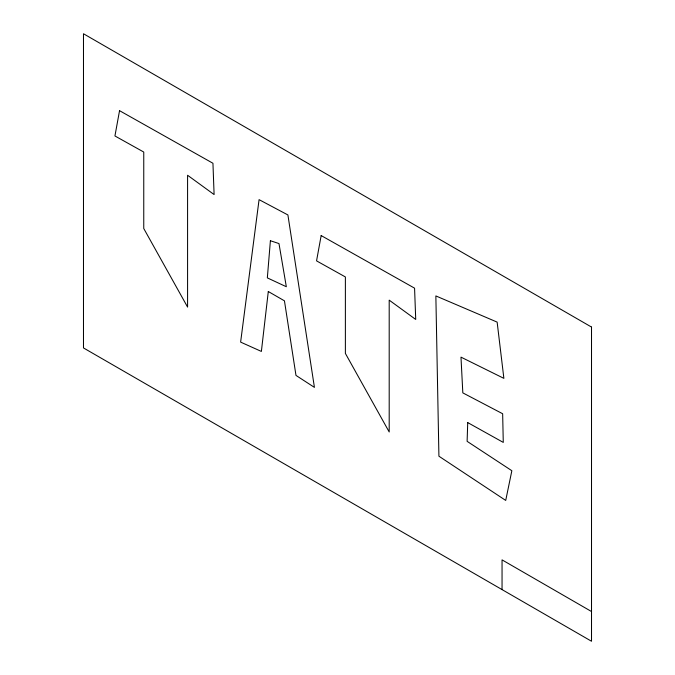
<?xml version="1.0" encoding="UTF-8"?>
<svg xmlns="http://www.w3.org/2000/svg" width="675" height="675" viewBox="0 0 675 675"><rect width="100%" height="100%" fill="white"/><g stroke="black" fill="none" stroke-linecap="round" stroke-linejoin="round"><path stroke-width="1.01" d="M591.519 611.533L502.048 559.87L502.048 589.596M467.724 422.592L467.117 441.34L511.852 470.711L505.718 500.428L438.919 456.207L435.856 295.928L497.138 322.11L503.879 378.363L460.983 357.134L462.822 392.875L502.656 413.75L503.272 442.403L467.724 422.592M270.397 240.73L267.334 277.881L286.327 286.732L278.977 243.565L270.397 240.73M268.296 291.516L261.377 351.43L240.621 342.115L259.073 199.64L287.904 214.954L314.423 387.382L295.979 375.401L284.445 300.831L268.296 291.516M119.543 110.675L114.936 135.97L143.758 152.052L143.758 228.513L187.582 307.074L187.582 175.255L214.102 194.56L212.946 163.266L119.543 110.675M321.165 235.567L316.55 260.871L345.381 276.944L345.381 353.413L389.197 431.966L389.197 300.147L415.724 319.452L414.568 288.166L321.165 235.567M591.519 327.063L83.481 33.75L83.481 347.937L591.519 641.25L591.519 327.063"/></g></svg>
